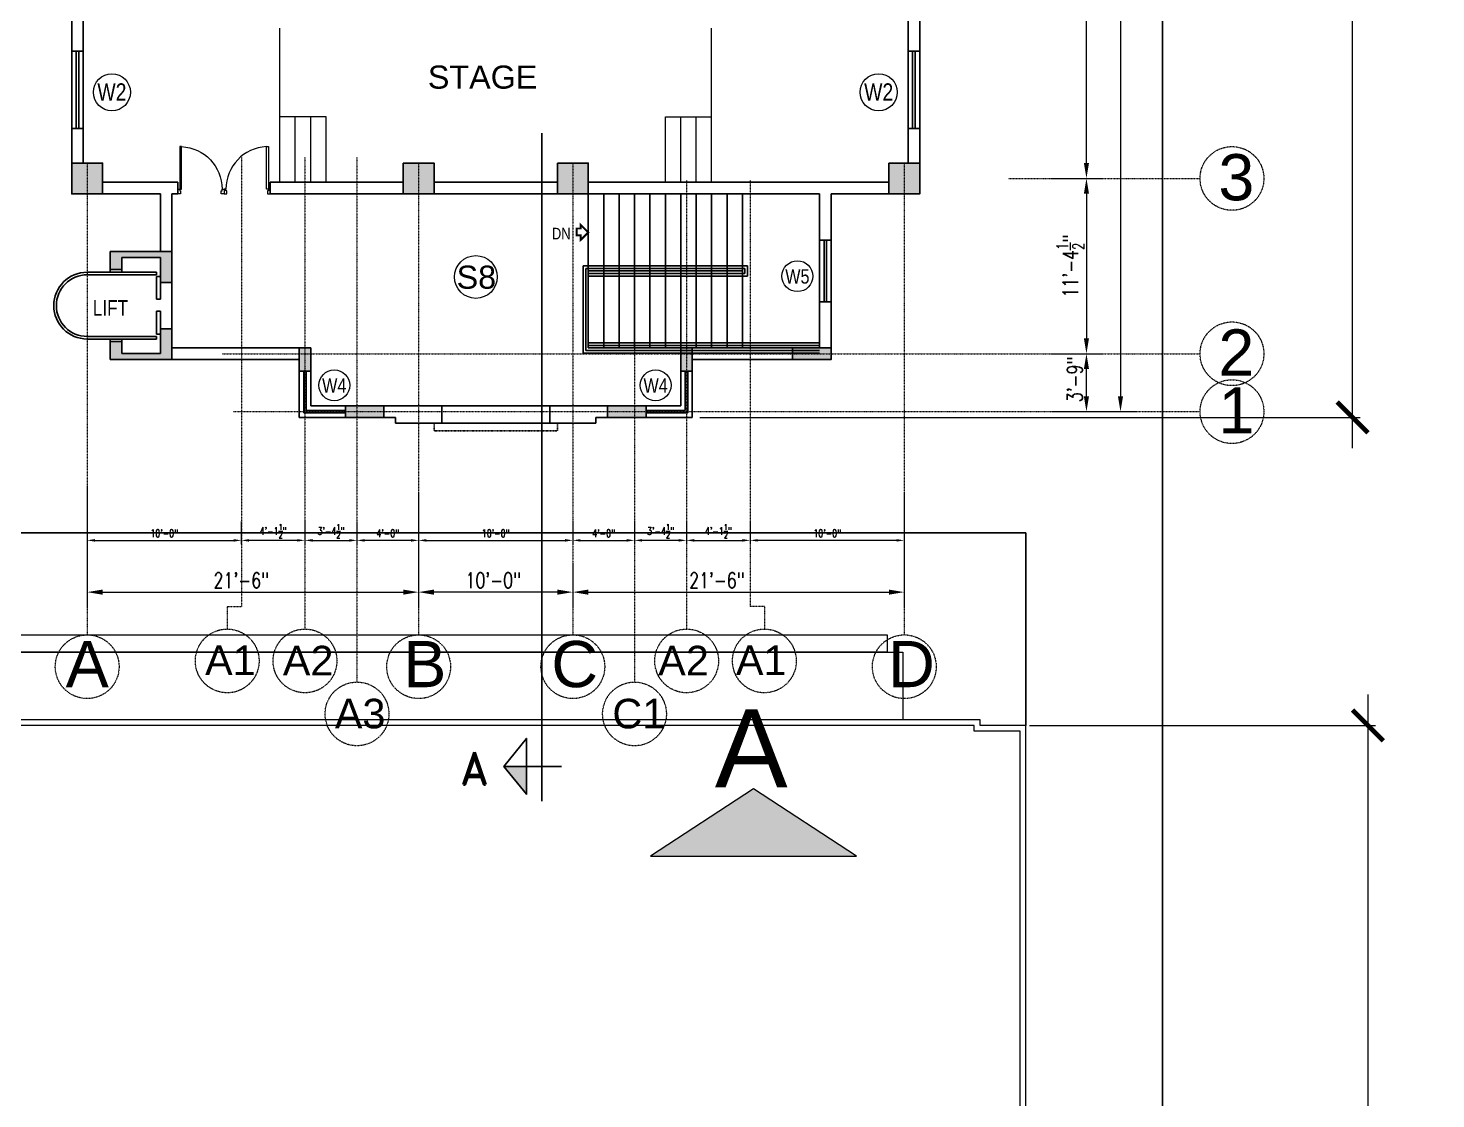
# Model space of a CAD drawing. Header units: inches. Extents: x -110725 to 51121, y 8404 to 44825.
# Drawn here: x 42768 to 43863, y 21307 to 22140 of the extents above; entities that cross this region are included whole.
import ezdxf

# ---------------------------------------------------------------- set-up
doc = ezdxf.new("R2010")
doc.units = ezdxf.units.IN
doc.header["$LTSCALE"] = 0.1
doc.header["$MEASUREMENT"] = 0
doc.linetypes.add('CENTER', pattern=[2, 1.25, -0.25, 0.25, -0.25])
doc.linetypes.add('DASHED', pattern=[0.75, 0.5, -0.25])
doc.layers.get('0').update_dxf_attribs({"color": 1, "lineweight": 0})
doc.layers.get('Defpoints').update_dxf_attribs({"lineweight": 0})
for name, color, linetype in [('COL', 6, 'Continuous'), ('Column Hatch', 7, 'Continuous'), ('GF', 1, 'Continuous'), ('GFW', 5, 'Continuous'), ('GREEN BELT', 80, 'Continuous')]:
    doc.layers.add(name, color=color, linetype=linetype)
for name, color, linetype, lineweight in [('dim', 252, 'Continuous', 0), ('DOOR', 32, 'Continuous', 0), ('GRID', 8, 'CENTER', 0), ('stair', 5, 'Continuous', 0), ('TEXT', 3, 'Continuous', 0), ('WALL', 7, 'Continuous', 0), ('WINDOW', 5, 'Continuous', 18)]:
    doc.layers.add(name, color=color, linetype=linetype, lineweight=lineweight)
doc.styles.add('as', font='arial.ttf')
doc.styles.add('ATIF', font='arial.ttf')
doc.styles.add('EHSAN', font='arial.ttf', dxfattribs={"height": 54})
doc.styles.add('ROMAND', font='romand.shx')
doc.styles.add('ROMANS', font='arial.ttf', dxfattribs={"width": 0.8, "height": 15})
doc.styles.add('WORKING', font='romans.shx', dxfattribs={"width": 0.75})
doc.dimstyles.new('1-8', dxfattribs={"dimtxt": 6, "dimasz": 6, "dimexe": 3, "dimexo": 1, "dimgap": 2, "dimtad": 1, "dimdec": 1, "dimzin": 3, "dimdsep": 46, "dimlunit": 4, "dimtxsty": 'WORKING', "dimcen": 2, "dimdle": 3, "dimadec": 0, "dimazin": 0, "dimtfac": 0.75, "dimtdec": 1, "dimtofl": 0, "dimtmove": 1, "dimatfit": 0, "dimfxl": 4, "dimtolj": 1, "dimtzin": 0, "dimlwd": -1, "dimlwe": -1, "dimarcsym": 1})
doc.dimstyles.new('DIM1', dxfattribs={"dimtxt": 54, "dimasz": 6, "dimexe": 6, "dimexo": 3, "dimgap": 1, "dimtad": 0, "dimzin": 0, "dimdsep": 46, "dimlunit": 4, "dimtxsty": 'EHSAN', "dimblk": 'ARCHTICK', "dimcen": 3, "dimdle": 6, "dimclrd": 4, "dimclre": 4, "dimclrt": 6, "dimadec": 0, "dimazin": 0, "dimtfac": 1, "dimtofl": 0, "dimtmove": 1, "dimatfit": 3, "dimldrblk": 'ARCHTICK', "dimfxl": 4, "dimtolj": 1, "dimtzin": 3, "dimlwd": -1, "dimlwe": -1, "dimarcsym": 0})

# ---------------------------------------------------------------- blocks, each defined once
blk = doc.blocks.new('_ArchTick')
at = {"color": 0, "linetype": 'ByBlock', "const_width": 0.15}
blk.add_lwpolyline([(-0.5, -0.5), (0.5, 0.5)], dxfattribs=at)
blk = doc.blocks.new('*D2559')
at = {"layer": 'Defpoints', "color": 0, "transparency": 16777216}
for p in [(43544.2, 21597.6), (43810.5, 21597.6), (43681.9, 20814.6)]:
    blk.add_point(p, dxfattribs=at)
at = {"layer": 'dim', "color": 4, "transparency": 16777216}
for p, q in [((43810.5, 21621.6), (43810.5, 21300)), ((43547.2, 21597.6), (43816.5, 21597.6)), ((43810.5, 20790.6), (43810.5, 21112.2)), ((43684.9, 20814.6), (43816.5, 20814.6))]:
    blk.add_line(p, q, dxfattribs=at)
at = {"layer": 'dim', "color": 4, "transparency": 16777216, "xscale": 24, "yscale": 24, "zscale": 24}
for p, rotation in [((43810.5, 21597.6), 90), ((43810.5, 20814.6), 270)]:
    blk.add_blockref('_ArchTick', p, dxfattribs=dict(at, rotation=rotation))
at = {"layer": 'dim', "color": 6, "transparency": 16777216, "insert": (43810.5, 21206.1), "char_height": 54, "attachment_point": 5, "rotation": 90, "style": 'EHSAN'}
blk.add_mtext('\\A1;65\'-3"', dxfattribs=at)
blk = doc.blocks.new('*D2560')
at = {"layer": 'Defpoints', "color": 0, "transparency": 16777216}
for p in [(43311.6, 23723), (43798.5, 23723), (43287.6, 21837.4)]:
    blk.add_point(p, dxfattribs=at)
at = {"layer": 'dim', "color": 4, "transparency": 16777216}
for p, q in [((43798.5, 23747), (43798.5, 22912.1)), ((43314.6, 23723), (43804.5, 23723)), ((43798.5, 21813.4), (43798.5, 22648.3)), ((43290.6, 21837.4), (43804.5, 21837.4))]:
    blk.add_line(p, q, dxfattribs=at)
at = {"layer": 'dim', "color": 4, "transparency": 16777216, "xscale": 24, "yscale": 24, "zscale": 24}
for p, rotation in [((43798.5, 23723), 90), ((43798.5, 21837.4), 270)]:
    blk.add_blockref('_ArchTick', p, dxfattribs=dict(at, rotation=rotation))
at = {"layer": 'dim', "color": 6, "transparency": 16777216, "insert": (43798.5, 22780.2), "char_height": 54, "attachment_point": 5, "rotation": 90, "style": 'EHSAN'}
blk.add_mtext('\\A1;157\'-1{\\H1x;\\S1/2;}"', dxfattribs=at)
blk = doc.blocks.new('A$C09981591')
at = {"layer": 'WALL', "linetype": 'Continuous'}
for points in [[(111.2, 853.5), (795.1, 853.5), (795.1, 840), (111.2, 840)], [(99.2, 840), (807.2, 840), (807.2, 787.5), (99.2, 787.5)], [(0, 0), (903, 0), (903, 783), (867.4, 783), (867.4, 787.5), (38.6, 787.5), (38.6, 783), (0, 783)], [(4.5, 4.5), (898.5, 4.5), (898.5, 778.5), (862.9, 778.5), (862.9, 783), (43.1, 783), (43.1, 778.5), (4.5, 778.5)]]:
    blk.add_lwpolyline(points, close=True, dxfattribs=at)
blk = doc.blocks.new('*D3248')
at = {"layer": 'Defpoints', "color": 0, "transparency": 16777216}
for p in [(43552.4, 22368.5), (43591.4, 22368.5), (43552.4, 22023.5)]:
    blk.add_point(p, dxfattribs=at)
at = {"layer": 'dim', "color": 0, "transparency": 16777216}
for p, q in [((43564.4, 22368.5), (43603.4, 22368.5)), ((43591.4, 22035.5), (43591.4, 22356.5)), ((43564.4, 22023.5), (43603.4, 22023.5))]:
    blk.add_line(p, q, dxfattribs=at)
for points in [[(43589.4, 22356.5), (43593.4, 22356.5), (43591.4, 22368.5)], [(43589.4, 22035.5), (43593.4, 22035.5), (43591.4, 22023.5)]]:
    blk.add_solid(points, dxfattribs=at)
at = {"layer": 'dim', "color": 0, "transparency": 16777216, "insert": (43582.3, 22196), "char_height": 12, "attachment_point": 5, "rotation": 90, "style": 'WORKING'}
blk.add_mtext('\\A1;28\'-9"', dxfattribs=at)
blk = doc.blocks.new('*D3253')
at = {"layer": 'Defpoints', "color": 0, "transparency": 16777216}
for p in [(43311.6, 23723), (43554.9, 21841.9), (43617.9, 21841.9)]:
    blk.add_point(p, dxfattribs=at)
at = {"layer": 'dim', "color": 0, "transparency": 16777216}
for p, q in [((43323.6, 23723), (43629.9, 23723)), ((43617.9, 23711), (43617.9, 21853.9)), ((43566.9, 21841.9), (43629.9, 21841.9))]:
    blk.add_line(p, q, dxfattribs=at)
for points in [[(43615.9, 23711), (43619.9, 23711), (43617.9, 23723)], [(43615.9, 21853.9), (43619.9, 21853.9), (43617.9, 21841.9)]]:
    blk.add_solid(points, dxfattribs=at)
at = {"layer": 'dim', "color": 0, "transparency": 16777216, "insert": (43608.8, 22782.4), "char_height": 12, "attachment_point": 5, "rotation": 90, "style": 'WORKING'}
blk.add_mtext('\\A1;156\'-9"', dxfattribs=at)
blk = doc.blocks.new('*D3270')
at = {"layer": 'Defpoints', "color": 0, "transparency": 16777216}
for p in [(43552.4, 22023.5), (43552.4, 21887), (43591.4, 21887)]:
    blk.add_point(p, dxfattribs=at)
at = {"layer": 'dim', "color": 0, "transparency": 16777216}
for p, q in [((43564.4, 22023.5), (43603.4, 22023.5)), ((43591.4, 22011.5), (43591.4, 21899)), ((43564.4, 21887), (43603.4, 21887))]:
    blk.add_line(p, q, dxfattribs=at)
for points in [[(43589.4, 22011.5), (43593.4, 22011.5), (43591.4, 22023.5)], [(43589.4, 21899), (43593.4, 21899), (43591.4, 21887)]]:
    blk.add_solid(points, dxfattribs=at)
at = {"layer": 'dim', "color": 0, "transparency": 16777216, "insert": (43578.9, 21955.2), "char_height": 12, "attachment_point": 5, "rotation": 90, "style": 'WORKING'}
blk.add_mtext('\\A1;11\'-4{\\H0.75x;\\S1/2;}"', dxfattribs=at)
blk = doc.blocks.new('*D3271')
at = {"layer": 'Defpoints', "color": 0, "transparency": 16777216}
for p in [(43552.4, 21887), (43591.4, 21887), (43552.4, 21841.9)]:
    blk.add_point(p, dxfattribs=at)
at = {"layer": 'dim', "color": 0, "transparency": 16777216}
for p, q in [((43564.4, 21887), (43603.4, 21887)), ((43591.4, 21853.9), (43591.4, 21875)), ((43564.4, 21841.9), (43603.4, 21841.9))]:
    blk.add_line(p, q, dxfattribs=at)
for points in [[(43589.4, 21875), (43593.4, 21875), (43591.4, 21887)], [(43589.4, 21853.9), (43593.4, 21853.9), (43591.4, 21841.9)]]:
    blk.add_solid(points, dxfattribs=at)
at = {"layer": 'dim', "color": 0, "transparency": 16777216, "insert": (43582.3, 21867), "char_height": 12, "attachment_point": 5, "rotation": 90, "style": 'WORKING'}
blk.add_mtext('\\A1;3\'-9"', dxfattribs=at)
blk = doc.blocks.new('*D3290')
at = {"layer": 'Defpoints', "color": 0, "transparency": 16777216}
for p in [(42813.6, 21795.8), (43071.6, 21791.3), (43071.6, 21701.4)]:
    blk.add_point(p, dxfattribs=at)
at = {"layer": 'dim', "color": 0, "transparency": 16777216}
for p, q in [((42813.6, 21783.8), (42813.6, 21689.4)), ((43071.6, 21779.3), (43071.6, 21689.4)), ((42825.6, 21701.4), (43059.6, 21701.4))]:
    blk.add_line(p, q, dxfattribs=at)
for points in [[(42825.6, 21703.4), (42825.6, 21699.4), (42813.6, 21701.4)], [(43059.6, 21703.4), (43059.6, 21699.4), (43071.6, 21701.4)]]:
    blk.add_solid(points, dxfattribs=at)
at = {"layer": 'dim', "color": 0, "transparency": 16777216, "insert": (42933.6, 21710.6), "char_height": 12, "attachment_point": 5, "style": 'WORKING'}
blk.add_mtext('\\A1;21\'-6"', dxfattribs=at)
blk = doc.blocks.new('*D3254')
at = {"layer": 'Defpoints', "color": 0, "transparency": 16777216}
for p in [(43071.6, 21791.3), (43191.6, 21736.6), (43071.6, 21701.4)]:
    blk.add_point(p, dxfattribs=at)
at = {"layer": 'dim', "color": 0, "transparency": 16777216}
for p, q in [((43071.6, 21779.3), (43071.6, 21689.4)), ((43191.6, 21724.6), (43191.6, 21689.4)), ((43179.6, 21701.4), (43083.6, 21701.4))]:
    blk.add_line(p, q, dxfattribs=at)
for points in [[(43083.6, 21703.4), (43083.6, 21699.4), (43071.6, 21701.4)], [(43179.6, 21703.4), (43179.6, 21699.4), (43191.6, 21701.4)]]:
    blk.add_solid(points, dxfattribs=at)
at = {"layer": 'dim', "color": 0, "transparency": 16777216, "insert": (43129.7, 21710.6), "char_height": 12, "attachment_point": 5, "style": 'WORKING'}
blk.add_mtext('\\A1;10\'-0"', dxfattribs=at)
blk = doc.blocks.new('*D3255')
at = {"layer": 'Defpoints', "color": 0, "transparency": 16777216}
for p in [(43449.6, 21791.3), (43191.6, 21736.6), (43449.6, 21701.4)]:
    blk.add_point(p, dxfattribs=at)
at = {"layer": 'dim', "color": 0, "transparency": 16777216}
for p, q in [((43449.6, 21779.3), (43449.6, 21689.4)), ((43191.6, 21724.6), (43191.6, 21689.4)), ((43203.6, 21701.4), (43437.6, 21701.4))]:
    blk.add_line(p, q, dxfattribs=at)
for points in [[(43203.6, 21703.4), (43203.6, 21699.4), (43191.6, 21701.4)], [(43437.6, 21703.4), (43437.6, 21699.4), (43449.6, 21701.4)]]:
    blk.add_solid(points, dxfattribs=at)
at = {"layer": 'dim', "color": 0, "transparency": 16777216, "insert": (43303.8, 21710.6), "char_height": 12, "attachment_point": 5, "style": 'WORKING'}
blk.add_mtext('\\A1;21\'-6"', dxfattribs=at)
blk = doc.blocks.new('*D3256')
at = {"layer": 'Defpoints', "color": 0, "transparency": 16777216}
for p in [(42813.6, 21758), (42933.6, 21757.4), (42933.6, 21741.7)]:
    blk.add_point(p, dxfattribs=at)
at = {"layer": 'dim', "color": 0, "transparency": 16777216}
for p, q in [((42813.6, 21757), (42813.6, 21738.7)), ((42933.6, 21756.4), (42933.6, 21738.7)), ((42819.6, 21741.7), (42927.6, 21741.7))]:
    blk.add_line(p, q, dxfattribs=at)
for points in [[(42819.6, 21742.7), (42819.6, 21740.7), (42813.6, 21741.7)], [(42927.6, 21742.7), (42927.6, 21740.7), (42933.6, 21741.7)]]:
    blk.add_solid(points, dxfattribs=at)
at = {"layer": 'dim', "color": 0, "transparency": 16777216, "insert": (42873.6, 21747.2), "char_height": 6, "attachment_point": 5, "style": 'WORKING'}
blk.add_mtext('\\A1;10\'-0"', dxfattribs=at)
blk = doc.blocks.new('*D3257')
at = {"layer": 'Defpoints', "color": 0, "transparency": 16777216}
for p in [(42933.6, 21757.4), (42983.1, 21757.7), (42933.6, 21741.7)]:
    blk.add_point(p, dxfattribs=at)
at = {"layer": 'dim', "color": 0, "transparency": 16777216}
for p, q in [((42933.6, 21756.4), (42933.6, 21738.7)), ((42983.1, 21756.7), (42983.1, 21738.7)), ((42977.1, 21741.7), (42939.6, 21741.7))]:
    blk.add_line(p, q, dxfattribs=at)
for points in [[(42939.6, 21742.7), (42939.6, 21740.7), (42933.6, 21741.7)], [(42977.1, 21742.7), (42977.1, 21740.7), (42983.1, 21741.7)]]:
    blk.add_solid(points, dxfattribs=at)
at = {"layer": 'dim', "color": 0, "transparency": 16777216, "insert": (42958.4, 21748.9), "char_height": 6, "attachment_point": 5, "style": 'WORKING'}
blk.add_mtext('\\A1;4\'-1{\\H0.75x;\\S1/2;}"', dxfattribs=at)
blk = doc.blocks.new('*D3258')
at = {"layer": 'Defpoints', "color": 0, "transparency": 16777216}
for p in [(42983.1, 21757.7), (43023.6, 21757.5), (43023.6, 21741.7)]:
    blk.add_point(p, dxfattribs=at)
at = {"layer": 'dim', "color": 0, "transparency": 16777216}
for p, q in [((42983.1, 21756.7), (42983.1, 21738.7)), ((43023.6, 21756.5), (43023.6, 21738.7)), ((42989.1, 21741.7), (43017.6, 21741.7))]:
    blk.add_line(p, q, dxfattribs=at)
for points in [[(42989.1, 21742.7), (42989.1, 21740.7), (42983.1, 21741.7)], [(43017.6, 21742.7), (43017.6, 21740.7), (43023.6, 21741.7)]]:
    blk.add_solid(points, dxfattribs=at)
at = {"layer": 'dim', "color": 0, "transparency": 16777216, "insert": (43003.4, 21748.9), "char_height": 6, "attachment_point": 5, "style": 'WORKING'}
blk.add_mtext('\\A1;3\'-4{\\H0.75x;\\S1/2;}"', dxfattribs=at)
blk = doc.blocks.new('*D3259')
at = {"layer": 'Defpoints', "color": 0, "transparency": 16777216}
for p in [(43071.6, 21757.7), (43191.6, 21757.1), (43191.6, 21741.7)]:
    blk.add_point(p, dxfattribs=at)
at = {"layer": 'dim', "color": 0, "transparency": 16777216}
for p, q in [((43071.6, 21756.7), (43071.6, 21738.7)), ((43191.6, 21756.1), (43191.6, 21738.7)), ((43077.6, 21741.7), (43185.6, 21741.7))]:
    blk.add_line(p, q, dxfattribs=at)
for points in [[(43077.6, 21742.7), (43077.6, 21740.7), (43071.6, 21741.7)], [(43185.6, 21742.7), (43185.6, 21740.7), (43191.6, 21741.7)]]:
    blk.add_solid(points, dxfattribs=at)
at = {"layer": 'dim', "color": 0, "transparency": 16777216, "insert": (43131.6, 21747.2), "char_height": 6, "attachment_point": 5, "style": 'WORKING'}
blk.add_mtext('\\A1;10\'-0"', dxfattribs=at)
blk = doc.blocks.new('*D3260')
at = {"layer": 'Defpoints', "color": 0, "transparency": 16777216}
for p in [(43023.6, 21757.5), (43071.6, 21757.7), (43023.6, 21741.7)]:
    blk.add_point(p, dxfattribs=at)
at = {"layer": 'dim', "color": 0, "transparency": 16777216}
for p, q in [((43023.6, 21756.5), (43023.6, 21738.7)), ((43071.6, 21756.7), (43071.6, 21738.7)), ((43065.6, 21741.7), (43029.6, 21741.7))]:
    blk.add_line(p, q, dxfattribs=at)
for points in [[(43029.6, 21742.7), (43029.6, 21740.7), (43023.6, 21741.7)], [(43065.6, 21742.7), (43065.6, 21740.7), (43071.6, 21741.7)]]:
    blk.add_solid(points, dxfattribs=at)
at = {"layer": 'dim', "color": 0, "transparency": 16777216, "insert": (43047.6, 21747.2), "char_height": 6, "attachment_point": 5, "style": 'WORKING'}
blk.add_mtext('\\A1;4\'-0"', dxfattribs=at)
blk = doc.blocks.new('*D3261')
at = {"layer": 'Defpoints', "color": 0, "transparency": 16777216}
for p in [(43329.6, 21757.4), (43449.6, 21758), (43329.6, 21741.7)]:
    blk.add_point(p, dxfattribs=at)
at = {"layer": 'dim', "color": 0, "transparency": 16777216}
for p, q in [((43329.6, 21756.4), (43329.6, 21738.7)), ((43449.6, 21757), (43449.6, 21738.7)), ((43443.6, 21741.7), (43335.6, 21741.7))]:
    blk.add_line(p, q, dxfattribs=at)
for points in [[(43335.6, 21742.7), (43335.6, 21740.7), (43329.6, 21741.7)], [(43443.6, 21742.7), (43443.6, 21740.7), (43449.6, 21741.7)]]:
    blk.add_solid(points, dxfattribs=at)
at = {"layer": 'dim', "color": 0, "transparency": 16777216, "insert": (43389.6, 21747.2), "char_height": 6, "attachment_point": 5, "style": 'WORKING'}
blk.add_mtext('\\A1;10\'-0"', dxfattribs=at)
blk = doc.blocks.new('*D3262')
at = {"layer": 'Defpoints', "color": 0, "transparency": 16777216}
for p in [(43280.1, 21757.7), (43329.6, 21757.4), (43329.6, 21741.7)]:
    blk.add_point(p, dxfattribs=at)
at = {"layer": 'dim', "color": 0, "transparency": 16777216}
for p, q in [((43280.1, 21756.7), (43280.1, 21738.7)), ((43329.6, 21756.4), (43329.6, 21738.7)), ((43286.1, 21741.7), (43323.6, 21741.7))]:
    blk.add_line(p, q, dxfattribs=at)
for points in [[(43286.1, 21742.7), (43286.1, 21740.7), (43280.1, 21741.7)], [(43323.6, 21742.7), (43323.6, 21740.7), (43329.6, 21741.7)]]:
    blk.add_solid(points, dxfattribs=at)
at = {"layer": 'dim', "color": 0, "transparency": 16777216, "insert": (43304.9, 21748.9), "char_height": 6, "attachment_point": 5, "style": 'WORKING'}
blk.add_mtext('\\A1;4\'-1{\\H0.75x;\\S1/2;}"', dxfattribs=at)
blk = doc.blocks.new('*D3263')
at = {"layer": 'Defpoints', "color": 0, "transparency": 16777216}
for p in [(43239.6, 21757.5), (43280.1, 21757.7), (43239.6, 21741.7)]:
    blk.add_point(p, dxfattribs=at)
at = {"layer": 'dim', "color": 0, "transparency": 16777216}
for p, q in [((43239.6, 21756.5), (43239.6, 21738.7)), ((43280.1, 21756.7), (43280.1, 21738.7)), ((43274.1, 21741.7), (43245.6, 21741.7))]:
    blk.add_line(p, q, dxfattribs=at)
for points in [[(43245.6, 21742.7), (43245.6, 21740.7), (43239.6, 21741.7)], [(43274.1, 21742.7), (43274.1, 21740.7), (43280.1, 21741.7)]]:
    blk.add_solid(points, dxfattribs=at)
at = {"layer": 'dim', "color": 0, "transparency": 16777216, "insert": (43259.9, 21748.9), "char_height": 6, "attachment_point": 5, "style": 'WORKING'}
blk.add_mtext('\\A1;3\'-4{\\H0.75x;\\S1/2;}"', dxfattribs=at)
blk = doc.blocks.new('*D3264')
at = {"layer": 'Defpoints', "color": 0, "transparency": 16777216}
for p in [(43191.6, 21757.7), (43239.6, 21757.5), (43239.6, 21741.7)]:
    blk.add_point(p, dxfattribs=at)
at = {"layer": 'dim', "color": 0, "transparency": 16777216}
for p, q in [((43191.6, 21756.7), (43191.6, 21738.7)), ((43239.6, 21756.5), (43239.6, 21738.7)), ((43197.6, 21741.7), (43233.6, 21741.7))]:
    blk.add_line(p, q, dxfattribs=at)
for points in [[(43197.6, 21742.7), (43197.6, 21740.7), (43191.6, 21741.7)], [(43233.6, 21742.7), (43233.6, 21740.7), (43239.6, 21741.7)]]:
    blk.add_solid(points, dxfattribs=at)
at = {"layer": 'dim', "color": 0, "transparency": 16777216, "insert": (43215.6, 21747.2), "char_height": 6, "attachment_point": 5, "style": 'WORKING'}
blk.add_mtext('\\A1;4\'-0"', dxfattribs=at)
blk = doc.blocks.new('Ar')
at = {"const_width": 1.5}
blk.add_lwpolyline([(-4.5, 0), (-4.5, 3), (-1.5, 3), (-1.5, 6), (4.5, 0), (-1.5, -6), (-1.5, -2.25), (-4.5, -2.25)], close=True, dxfattribs=at)
blk = doc.blocks.new('D2')
for p, q in [((-3, 34.9), (-1.5, 34.9)), ((-3, 1.9), (-3, 34.9)), ((-1.5, 34.9), (-1.5, 1.9)), ((-34.5, 1.9), (-36, 1.9)), ((-36, 1.9), (-36, -1.9)), ((-34.5, 0.4), (-34.5, 1.9)), ((-33.8, 0.4), (-34.5, 0.4)), ((-33.8, -1.9), (-33.8, 0.4)), ((-1.5, 1.9), (-3, 1.9)), ((-2.2, 0.4), (-2.2, -1.9)), ((-1.5, 0.4), (-2.2, 0.4)), ((0, 1.9), (-1.5, 1.9)), ((-1.5, 1.9), (-1.5, 0.4)), ((0, -1.9), (0, 1.9)), ((-36, -1.9), (-33.8, -1.9)), ((-2.2, -1.9), (0, -1.9))]:
    blk.add_line(p, q)
blk.add_arc((-1.5, 1.9), 33, 92.6053, 180)

msp = doc.modelspace()

# ---------------------------------------------------------------- hatches: boundary and pattern name
at = {"layer": 'Column Hatch'}
h = msp.add_hatch(color=256, dxfattribs=at)
h.dxf.hatch_style = 1
h.paths.add_polyline_path([(42825.63644, 22035.4645), (42801.63644, 22035.4645), (42801.63644, 22011.4645), (42825.63644, 22011.4645)])
h = msp.add_hatch(color=256, dxfattribs=at)
h.dxf.hatch_style = 1
h.paths.add_polyline_path([(43083.63644, 22035.4645), (43059.63644, 22035.4645), (43059.63644, 22011.4645), (43083.63644, 22011.4645)])
h = msp.add_hatch(color=256, dxfattribs=at)
h.dxf.hatch_style = 1
h.paths.add_polyline_path([(43203.63644, 22035.4645), (43179.63644, 22035.4645), (43179.63644, 22011.4645), (43203.63644, 22011.4645)])
h = msp.add_hatch(color=256, dxfattribs=at)
h.dxf.hatch_style = 1
h.paths.add_polyline_path([(43461.63644, 22035.4645), (43437.63644, 22035.4645), (43437.63644, 22011.4645), (43461.63644, 22011.4645)])
h = msp.add_hatch(color=256, dxfattribs=at)
h.dxf.hatch_style = 1
h.paths.add_polyline_path([(42831.63644, 21952.4645), (42840.63644, 21952.4645), (42840.63644, 21961.9645), (42870.63644, 21961.9645), (42870.63644, 21942.4645), (42879.63644, 21942.4645), (42879.63644, 21966.4645), (42831.63644, 21966.4645)])
h = msp.add_hatch(color=256, dxfattribs=at)
h.dxf.hatch_style = 1
h.paths.add_polyline_path([(42840.63644, 21896.4645), (42831.63644, 21896.4645), (42831.63644, 21882.4645), (42879.63644, 21882.4645), (42879.63644, 21906.4645), (42870.63644, 21906.4645), (42870.63644, 21887.0645), (42840.63644, 21887.0645)])
h = msp.add_hatch(color=256, dxfattribs=at)
h.dxf.hatch_style = 1
h.paths.add_polyline_path([(42978.63644, 21891.66693), (42978.63644, 21873.66088), (42987.63644, 21873.66088), (42987.63644, 21891.66693)])
h = msp.add_hatch(color=256, dxfattribs=at)
h.dxf.hatch_style = 1
h.paths.add_polyline_path([(43284.63644, 21891.66693), (43284.63644, 21873.66088), (43275.63644, 21873.66088), (43275.63644, 21891.66693)])
h = msp.add_hatch(color=256, dxfattribs=at)
h.dxf.hatch_style = 1
h.paths.add_polyline_path([(43362.6304, 21891.66693), (43392.63644, 21891.66693), (43392.63644, 21882.66693), (43362.6304, 21882.66693)])
h = msp.add_hatch(color=256, dxfattribs=at)
h.dxf.hatch_style = 1
h.paths.add_polyline_path([(43044.64249, 21846.41693), (43014.63644, 21846.41693), (43014.63644, 21837.41693), (43044.64249, 21837.41693)])
h = msp.add_hatch(color=256, dxfattribs=at)
h.dxf.hatch_style = 1
h.paths.add_polyline_path([(43218.6304, 21846.41693), (43248.63644, 21846.41693), (43248.63644, 21837.41693), (43218.6304, 21837.41693)])
at = {"layer": 'GF'}
msp.add_hatch(color=252, dxfattribs=at).paths.add_polyline_path([(43155.66296, 21565.77306), (43137.91481, 21565.77306), (43155.66296, 21544.02689)])
at = {"layer": 'TEXT'}
msp.add_hatch(color=256, dxfattribs=at).paths.add_polyline_path([(43412.32101, 21495.7751), (43332.25293, 21548.27964), (43252.18485, 21495.7751)])

# ---------------------------------------------------------------- linework, layer by layer
at = {"layer": 'COL'}
for points in [[(42801.63644, 22035.4645), (42825.63644, 22035.4645), (42825.63644, 22011.4645), (42801.63644, 22011.4645)], [(43059.63644, 22035.4645), (43083.63644, 22035.4645), (43083.63644, 22011.4645), (43059.63644, 22011.4645)], [(43179.63644, 22035.4645), (43203.63644, 22035.4645), (43203.63644, 22011.4645), (43179.63644, 22011.4645)], [(43437.63644, 22035.4645), (43461.63644, 22035.4645), (43461.63644, 22011.4645), (43437.63644, 22011.4645)]]:
    msp.add_lwpolyline(points, close=True, dxfattribs=at)
at = {"layer": 'COL', "linetype": 'Continuous'}
for points in [[(42978.63644, 21891.4645), (42978.63644, 21873.45846), (42987.63644, 21873.45846), (42987.63644, 21891.4645)], [(43284.63644, 21891.4645), (43284.63644, 21873.45846), (43275.63644, 21873.45846), (43275.63644, 21891.4645)], [(43362.6304, 21891.4645), (43392.63644, 21891.4645), (43392.63644, 21882.4645), (43362.6304, 21882.4645)], [(43044.64249, 21846.41693), (43014.63644, 21846.41693), (43014.63644, 21837.41693), (43044.64249, 21837.41693)], [(43218.6304, 21846.41693), (43248.63644, 21846.41693), (43248.63644, 21837.41693), (43218.6304, 21837.41693)]]:
    msp.add_lwpolyline(points, close=True, dxfattribs=at)
at = {"layer": 'GF'}
for p, q in [((42801.63644, 22165.9645), (42801.63644, 22122.4645)), ((42810.63644, 22165.9645), (42810.63644, 22122.4645)), ((43452.63644, 22165.9645), (43452.63644, 22122.4645)), ((43461.63644, 22165.9645), (43461.63644, 22122.4645)), ((42801.63644, 22122.4645), (42810.63644, 22122.4645)), ((43452.63644, 22122.4645), (43461.63644, 22122.4645)), ((42801.63644, 22062.4645), (42801.63644, 22035.4645)), ((42801.63644, 22062.4645), (42810.63644, 22062.4645)), ((42810.63644, 22062.4645), (42810.63644, 22035.4645)), ((43167.63644, 21538.59035), (43167.63644, 22058.5957)), ((43452.63644, 22062.4645), (43452.63644, 22035.4645)), ((43452.63644, 22062.4645), (43461.63644, 22062.4645)), ((43461.63644, 22062.4645), (43461.63644, 22035.4645)), ((42825.63644, 22020.4645), (42884.13644, 22020.4645)), ((42884.13644, 22020.4645), (42884.13644, 22011.4645)), ((42956.13644, 22020.4645), (43059.63644, 22020.4645)), ((42956.13644, 22020.4645), (42956.13644, 22011.4645)), ((43179.63644, 22020.4645), (43083.63644, 22020.4645)), ((43203.63644, 22020.4645), (43437.63644, 22020.4645)), ((42825.63644, 22011.4645), (42870.63644, 22011.4645)), ((42870.63644, 22011.4645), (42870.63644, 21966.4645)), ((42879.63644, 22011.4645), (42884.13644, 22011.4645)), ((42879.63644, 22011.4645), (42879.63644, 21966.4645)), ((42879.63644, 22011.4645), (42884.13644, 22011.4645)), ((42956.13644, 22011.4645), (43059.63644, 22011.4645)), ((43179.63644, 22011.4645), (43083.63644, 22011.4645)), ((43203.63644, 22011.4645), (43383.63644, 22011.4645)), ((43383.63644, 22011.4645), (43383.63644, 21975.4645)), ((43392.63644, 22011.4645), (43437.63644, 22011.4645)), ((43392.63644, 22011.4645), (43392.63644, 21975.4645)), ((43383.63644, 21975.4645), (43392.63644, 21975.4645)), ((42831.63644, 21966.4645), (42879.63644, 21966.4645)), ((42831.63644, 21966.4645), (42831.63644, 21950.4645)), ((42840.63644, 21961.9645), (42870.63644, 21961.9645)), ((42840.63644, 21961.9645), (42840.63644, 21954.4645)), ((42870.63644, 21942.4645), (42870.63644, 21961.9645)), ((42879.63644, 21942.4645), (42879.63644, 21966.4645)), ((42831.63644, 21952.4645), (42840.63644, 21952.4645)), ((42831.63644, 21950.4645), (42840.63644, 21950.4645)), ((42831.63644, 21950.4645), (42840.63644, 21950.4645)), ((42840.63644, 21954.4645), (42840.63644, 21954.4645)), ((42840.63644, 21954.4645), (42840.63644, 21950.4645)), ((42870.63644, 21942.4645), (42879.63644, 21942.4645)), ((43383.63644, 21927.4645), (43392.63644, 21927.4645)), ((43383.63644, 21927.4645), (43383.63644, 21891.4645)), ((43392.63644, 21927.4645), (43392.63644, 21891.4645)), ((42870.63644, 21906.4645), (42870.63644, 21887.0645)), ((42870.63644, 21906.4645), (42879.63644, 21906.4645)), ((42879.63644, 21906.4645), (42879.63644, 21882.4645)), ((42831.63644, 21882.4645), (42831.63644, 21898.4645)), ((42831.63644, 21898.4645), (42840.63644, 21898.4645)), ((42831.63644, 21896.4645), (42840.63644, 21896.4645)), ((42840.63644, 21894.4645), (42840.63644, 21898.4645)), ((42840.63644, 21894.4645), (42840.63644, 21894.4645)), ((42840.63644, 21887.0645), (42840.63644, 21894.4645)), ((42978.63644, 21891.4645), (42879.63644, 21891.4645)), ((43284.63644, 21891.4645), (43362.6304, 21891.4645)), ((42831.63644, 21882.4645), (42879.63644, 21882.4645)), ((42840.63644, 21887.0645), (42870.63644, 21887.0645)), ((42978.63644, 21882.4645), (42879.63644, 21882.4645)), ((43284.63644, 21882.4645), (43362.63644, 21882.4645)), ((42978.63644, 21873.45846), (42978.63644, 21873.41693)), ((42987.63644, 21873.41693), (42978.63644, 21873.41693)), ((42987.63644, 21873.41693), (42987.63644, 21873.45846)), ((43275.63644, 21873.41693), (43275.63644, 21873.45846)), ((43275.63644, 21873.41693), (43284.63644, 21873.41693)), ((43284.63644, 21873.45846), (43284.63644, 21873.41693)), ((43044.64249, 21846.41693), (43089.67644, 21846.41693)), ((43044.64249, 21837.41693), (43053.63644, 21837.41693)), ((43053.63644, 21837.41693), (43053.63644, 21832.91693)), ((43089.67644, 21846.41693), (43089.67644, 21832.91693)), ((43173.67644, 21846.41693), (43173.67644, 21832.91693)), ((43173.67644, 21846.41693), (43218.6304, 21846.41693)), ((43209.63644, 21837.41693), (43209.63644, 21832.91693)), ((43209.63644, 21837.41693), (43218.6304, 21837.41693)), ((43053.63644, 21832.91693), (43089.67644, 21832.91693)), ((43173.67644, 21832.91693), (43209.63644, 21832.91693)), ((43137.91481, 21565.77306), (43182.91013, 21565.77306))]:
    msp.add_line(p, q, dxfattribs=at)
msp.add_lwpolyline([(43137.91481, 21565.77306), (43155.66296, 21544.02689), (43155.66296, 21587.51922)], close=True, dxfattribs=at)
at = {"layer": 'GFW'}
for p, q in [((42801.63644, 22062.4645), (42801.63644, 22122.4645)), ((42805.13644, 22062.4645), (42805.13644, 22122.4645)), ((42807.13644, 22062.4645), (42807.13644, 22122.4645)), ((42810.63644, 22122.4645), (42810.63644, 22062.4645)), ((43452.63644, 22062.4645), (43452.63644, 22122.4645)), ((43456.13644, 22062.4645), (43456.13644, 22122.4645)), ((43458.13644, 22062.4645), (43458.13644, 22122.4645)), ((43461.63644, 22122.4645), (43461.63644, 22062.4645)), ((43203.63644, 21891.4645), (43203.63644, 22011.4645)), ((43215.63644, 21891.4645), (43215.63644, 22011.4645)), ((43227.63644, 21891.4645), (43227.63644, 22011.4645)), ((43239.63644, 21891.4645), (43239.63644, 22011.4645)), ((43251.63644, 21891.4645), (43251.63644, 22011.4645)), ((43263.63644, 21891.4645), (43263.63644, 22011.4645)), ((43275.63644, 21891.4645), (43275.63644, 22011.4645)), ((43287.63644, 21891.4645), (43287.63644, 22011.4645)), ((43299.63644, 21891.4645), (43299.63644, 22011.4645)), ((43311.63644, 21891.4645), (43311.63644, 22011.4645)), ((43323.63644, 22011.4645), (43323.63644, 21891.4645)), ((43383.63644, 21927.4645), (43383.63644, 21975.4645)), ((43387.13644, 21927.4645), (43387.13644, 21975.4645)), ((43389.13644, 21927.4645), (43389.13644, 21975.4645)), ((43392.63644, 21975.4645), (43392.63644, 21927.4645)), ((42831.63644, 21950.4645), (42813.63644, 21950.4645)), ((42867.63644, 21948.4645), (42813.63644, 21948.4645)), ((42867.63644, 21950.4645), (42840.63644, 21950.4645)), ((42867.63644, 21948.4645), (42867.63644, 21950.4645)), ((42867.63644, 21929.41193), (42867.63644, 21947.16193)), ((42870.63644, 21947.16193), (42867.63644, 21947.16193)), ((42870.63644, 21929.41193), (42870.63644, 21947.16193)), ((43327.63644, 21955.4645), (43199.63644, 21955.4645)), ((43199.63644, 21887.4645), (43199.63644, 21955.4645)), ((43325.63644, 21953.4645), (43201.63644, 21953.4645)), ((43201.63644, 21889.4645), (43201.63644, 21953.4645)), ((43323.63644, 21951.4645), (43203.63644, 21951.4645)), ((43325.63644, 21949.4645), (43203.63644, 21949.4645)), ((43327.63644, 21947.4645), (43203.63644, 21947.4645)), ((43325.63644, 21953.4645), (43325.63644, 21949.4645)), ((43327.63644, 21955.4645), (43327.63644, 21947.4645)), ((42879.63644, 21942.4645), (42879.63644, 21906.4645)), ((42867.63644, 21929.41193), (42870.63644, 21929.41193)), ((42867.63644, 21902.35432), (42867.63644, 21920.10432)), ((42867.63644, 21920.10432), (42870.63644, 21920.10432)), ((42870.63644, 21902.35432), (42870.63644, 21920.10432)), ((42870.63644, 21902.35432), (42867.63644, 21902.35432)), ((42867.63644, 21900.4645), (42813.63644, 21900.4645)), ((42831.63644, 21898.4645), (42813.63644, 21898.4645)), ((42867.63644, 21898.4645), (42840.63644, 21898.4645)), ((42867.63644, 21900.4645), (42867.63644, 21898.4645)), ((43383.63644, 21895.4645), (43203.63644, 21895.4645)), ((43383.63644, 21893.4645), (43203.63644, 21893.4645)), ((43275.63644, 21891.4645), (43203.63644, 21891.4645)), ((43383.63644, 21887.4645), (43199.63644, 21887.4645)), ((43383.63644, 21889.4645), (43201.63644, 21889.4645)), ((42978.63644, 21873.41693), (42978.63644, 21837.41693)), ((42982.13644, 21840.91693), (42982.13644, 21873.41693)), ((42984.13644, 21842.91693), (42984.13644, 21873.41693)), ((42987.63644, 21846.41693), (42987.63644, 21873.41693)), ((43275.63644, 21846.41693), (43275.63644, 21873.41693)), ((43279.13644, 21842.91693), (43279.13644, 21873.41693)), ((43281.13644, 21840.91693), (43281.13644, 21873.41693)), ((43284.63644, 21873.41693), (43284.63644, 21837.41693)), ((43014.63644, 21837.41693), (42978.63644, 21837.41693)), ((42982.13644, 21840.91693), (43014.63644, 21840.91693)), ((42984.13644, 21842.91693), (43014.63644, 21842.91693)), ((43014.63644, 21846.41693), (42987.63644, 21846.41693)), ((43173.67644, 21846.41693), (43089.67644, 21846.41693)), ((43248.63644, 21846.41693), (43275.63644, 21846.41693)), ((43279.13644, 21842.91693), (43248.63644, 21842.91693)), ((43281.13644, 21840.91693), (43248.63644, 21840.91693)), ((43248.63644, 21837.41693), (43284.63644, 21837.41693)), ((43173.67644, 21832.91693), (43089.67644, 21832.91693))]:
    msp.add_line(p, q, dxfattribs=at)
at = {"layer": 'GFW', "linetype": 'DASHED'}
for p, q in [((43083.67644, 21826.91693), (43083.67644, 21832.91693)), ((43179.67644, 21826.91693), (43083.67644, 21826.91693)), ((43179.67644, 21826.91693), (43083.67644, 21826.91693)), ((43179.67644, 21826.91693), (43179.67644, 21832.91693))]:
    msp.add_line(p, q, dxfattribs=at)
at = {"layer": 'GFW'}
for radius in [26, 24]:
    msp.add_arc((42813.63644, 21924.4645), radius, 90, 270, dxfattribs=at)
at = {"layer": 'GREEN BELT', "linetype": 'Continuous'}
for p, q in [((43650.63644, 23201.71777), (43650.63644, 20875.2792)), ((43544.23664, 21747.56505), (42641.23664, 21747.56505)), ((43544.23664, 21597.56505), (43544.23664, 21747.56505))]:
    msp.add_line(p, q, dxfattribs=at)
at = {"layer": 'GRID'}
for p, q in [((42813.63644, 22035.4645), (42813.63644, 21668.15387)), ((42933.63946, 22039.9645), (42933.63946, 21690.28378)), ((42983.13644, 22039.9645), (42983.13644, 21672.65387)), ((43023.63946, 22039.9645), (43023.63946, 21631.39563)), ((43071.63644, 22035.4645), (43071.63644, 21668.15387)), ((43191.63644, 22035.4645), (43191.63644, 21668.15387)), ((43449.63644, 22035.4645), (43449.63644, 21668.15387)), ((43530.63644, 22023.4645), (43679.84892, 22023.4645)), ((43280.13644, 22021.95846), (43280.13644, 21672.65375)), ((43329.63342, 22021.95846), (43329.63342, 21690.28378)), ((43239.63342, 21980.16693), (43239.63342, 21631.39563)), ((42918.63644, 21886.9645), (43679.84892, 21886.9645)), ((42927.63946, 21841.91693), (43679.84892, 21841.91693)), ((42922.62599, 21690.28378), (42933.63946, 21690.28378)), ((42922.62599, 21690.28378), (42922.62599, 21672.65387)), ((43340.72689, 21690.28378), (43329.63342, 21690.28378)), ((43340.72689, 21690.28378), (43340.72689, 21672.65387))]:
    msp.add_line(p, q, dxfattribs=at)
for centre in [(43704.65987, 22023.4645), (43704.65987, 21886.9645), (43704.65987, 21841.91693), (42922.62599, 21647.84292), (42983.13644, 21647.84292), (43280.21644, 21647.84292), (43340.72689, 21647.84292), (42813.63644, 21643.34292), (43071.63644, 21643.34292), (43191.63644, 21643.34292), (43449.63644, 21643.34292), (43023.63946, 21606.58467), (43239.63342, 21606.58467)]:
    msp.add_circle(centre, 24.81095, dxfattribs=at)
at = {"layer": 'stair'}
for p, q in [((42963.63644, 22020.4645), (42963.63644, 22140.4645)), ((43299.63644, 22020.4645), (43299.63644, 22140.4645)), ((42999.63644, 22071.4645), (42963.63644, 22071.4645)), ((42975.63644, 22020.4645), (42975.63644, 22071.4645)), ((42987.63644, 22020.4645), (42987.63644, 22071.4645)), ((42999.63644, 22020.4645), (42999.63644, 22071.4645)), ((43263.63644, 22071.4645), (43299.63644, 22071.4645)), ((43263.63644, 22020.4645), (43263.63644, 22071.4645)), ((43275.63644, 22020.4645), (43275.63644, 22071.4645)), ((43287.63644, 22020.4645), (43287.63644, 22071.4645))]:
    msp.add_line(p, q, dxfattribs=at)
at = {"layer": 'TEXT'}
msp.add_lwpolyline([(43252.18485, 21495.7751), (43412.32101, 21495.7751), (43332.25293, 21548.27964)], close=True, dxfattribs=at)
at = {"layer": 'TEXT', "linetype": 'Continuous'}
for centre, radius in [((42832.88055, 22090.55334), 14.42656), ((43429.69088, 22090.55334), 14.42656), ((43366.41681, 21947.35853), 12.02213), ((43005.94552, 21862.41232), 12.02213), ((43256.06918, 21862.41232), 12.02213)]:
    msp.add_circle(centre, radius, dxfattribs=at)
at = {"layer": 'TEXT'}
msp.add_circle((43116.19996, 21946.74985), 16.6286, dxfattribs=at)
at = {"layer": 'WALL'}
for p, q in [((43053.63644, 21837.41693), (43053.63644, 21832.91693)), ((43209.63644, 21837.41693), (43209.63644, 21832.91693)), ((43053.63644, 21832.91693), (43089.67644, 21832.91693)), ((43173.67644, 21832.91693), (43209.63644, 21832.91693))]:
    msp.add_line(p, q, dxfattribs=at)
at = {"layer": 'WINDOW', "color": 2}
msp.add_line((43544.23664, 21597.56505), (43544.23664, 21717.56505), dxfattribs=at)

# ---------------------------------------------------------------- block references
at = {"layer": 'Column Hatch'}
msp.add_blockref('Ar', (43199.13644, 21981.4645), dxfattribs=at)
at = {"layer": 'DOOR', "xscale": -1, "rotation": 1.229392587731581e-08}
msp.add_blockref('D2', (42884.13644, 22013.3395), dxfattribs=at)
at = {"layer": 'DOOR'}
msp.add_blockref('D2', (42956.13644, 22013.3395), dxfattribs=at)
at = {"layer": 'WALL'}
msp.add_blockref('A$C09981591', (42641.23664, 20814.56505), dxfattribs=at)

# ---------------------------------------------------------------- texts
at = {"layer": 'TEXT'}
for s, height, style, p in [('STAGE', 18, 'as', (43078.80626, 22093.35753)), ('A', 60.75, 'as', (43302.21561, 21549.52031)), ('A', 25.2, 'ROMAND', (43104.2764, 21551.66462))]:
    msp.add_text(s, height=height, dxfattribs=dict(at, style=style)).set_placement(p)
at = {"layer": 'TEXT', "linetype": 'Continuous', "style": 'ROMANS', "width": 0.8}
for s, height, p in [('W2', 13.5, (42821.56402, 22083.99247)), ('W2', 13.5, (43418.37435, 22083.99247)), ('W5', 11.25, (43356.98637, 21941.57592)), ('W4', 11.25, (42996.51508, 21856.62971)), ('W4', 11.25, (43246.63873, 21856.62971))]:
    msp.add_text(s, height=height, dxfattribs=at).set_placement(p)
at = {"layer": 'TEXT'}
for s, width, gutter_width, insert, char_height, attachment_point, style in [('3', 30.9854961, 15, (43694.10185, 22042.41388), 36, 1, 'ATIF'), ('DN', 1135.5, 30, (43175.38185, 21985.0442), 9, 1, 'ROMANS'), ('S8', 29.5717298, 15, (43101.17667, 21955.60139), 18, 1, 'ATIF'), ('{\\fArial CYR|b0|i0|c0|p34;LIFT}', 1135.5, 30, (42817.98112, 21928.71462), 12, 1, 'ROMANS'), ('2', 30.9854961, 15, (43694.10185, 21905.97478), 36, 1, 'ATIF'), ('1', 30.9854961, 15, (43694.10185, 21860.92721), 36, 1, 'ATIF'), ('A', 30.9854961, 15, (42796.90757, 21663.40668), 36, 1, 'ATIF'), ('B', 30.9854961, 15, (43059.66724, 21663.40668), 36, 1, 'ATIF'), ('C', 30.9854961, 15, (43174.90757, 21663.40668), 36, 1, 'ATIF'), ('D', 30.9854961, 15, (43437.07686, 21663.40668), 36, 1, 'ATIF'), ('A1', 30.9854961, 15, (42905.40466, 21659.87399), 23.04, 1, 'ATIF'), ('A2', 30.9854961, 15, (42965.91511, 21659.62246), 23.04, 1, 'ATIF'), ('A2', 30.9854961, 15, (43297.43777, 21659.62246), 23.04, 3, 'ATIF'), ('A1', 30.9854961, 15, (43357.94822, 21659.87399), 23.04, 3, 'ATIF'), ('A3', 30.9854961, 15, (43006.41813, 21618.36422), 23.04, 1, 'ATIF'), ('C1', 30.9854961, 15, (43222.41209, 21618.36422), 23.04, 1, 'ATIF')]:
    msp.add_mtext_dynamic_manual_height_columns(s, width=width, gutter_width=gutter_width, heights=[0], dxfattribs=dict(at, insert=insert, char_height=char_height, attachment_point=attachment_point, style=style))

# ---------------------------------------------------------------- dimensions: what is measured, and where the dimension line sits
at = {"layer": 'dim'}
for base, p1, p2, angle, dimstyle, override, picture, middle in [((43798.54755, 23722.9645, 27.16259), (43287.63644, 21837.41693, 27.16259), (43311.63644, 23722.9645, 27.16259), 90, 'DIM1', {"dimtxt": 36, "dimasz": 24, "dimdle": 24}, '*D2560', (43798.54755, 22780.19071, 27.16259)), ((43617.9166, 21841.91693), (43311.63644, 23722.9645), (43554.90762, 21841.91693), 90, '1-8', {"dimtxt": 12, "dimasz": 12, "dimexe": 12, "dimexo": 12, "dimtmove": 1, "dimfxl": 4}, '*D3253', (43608.77374, 22782.44071)), ((43591.4427, 22368.4645), (43552.36218, 22023.4645), (43552.36218, 22368.4645), 90, '1-8', {"dimtxt": 12, "dimasz": 12, "dimexe": 12, "dimexo": 12, "dimtmove": 1, "dimfxl": 4}, '*D3248', (43582.29984, 22195.9645)), ((43591.4427, 21886.9645), (43552.36218, 22023.4645), (43552.36218, 21886.9645), 270, '1-8', {"dimtxt": 12, "dimasz": 12, "dimexe": 12, "dimexo": 12, "dimtmove": 1, "dimfxl": 4}, '*D3270', (43578.9427, 21955.2145)), ((43810.54755, 21597.56505, 27.16259), (43681.8921, 20814.56505, 27.16259), (43544.23664, 21597.56505, 27.16259), 90, 'DIM1', {"dimtxt": 36, "dimasz": 24, "dimdle": 24}, '*D2559', (43810.54755, 21206.06505, 27.16259))]:
    dim = msp.add_linear_dim(base=base, p1=p1, p2=p2, angle=angle, dimstyle=dimstyle, override=override, dxfattribs=at)
    dim.commit()
    dim.dimension.update_dxf_attribs({"geometry": picture, "text_midpoint": middle})
for base, p1, p2, angle, picture, middle in [((43591.4427, 21886.9645), (43552.36218, 21841.91693), (43552.36218, 21886.9645), 90, '*D3271', (43591.4427, 21867.00397)), ((43071.63644, 21701.41446), (43191.63644, 21736.6111), (43071.63644, 21791.30775), 180, '*D3254', (43129.69555, 21701.41446))]:
    dim = msp.add_linear_dim(base=base, p1=p1, p2=p2, angle=angle, dimstyle='1-8', override={"dimtxt": 12, "dimasz": 12, "dimexe": 12, "dimexo": 12, "dimtmove": 1, "dimfxl": 4}, dxfattribs=at)
    dim.commit()
    dim.dimension.update_dxf_attribs({"geometry": picture, "text_midpoint": middle, "dimtype": 160})
for base, p1, p2, picture, middle in [((43071.63644, 21701.41446), (42813.63644, 21795.80775), (43071.63644, 21791.30775), '*D3290', (42933.63946, 21701.41446)), ((43449.63644, 21701.41446), (43191.63644, 21736.6111), (43449.63644, 21791.30775), '*D3255', (43303.80253, 21701.41446))]:
    dim = msp.add_linear_dim(base=base, p1=p1, p2=p2, dimstyle='1-8', override={"dimtxt": 12, "dimasz": 12, "dimexe": 12, "dimexo": 12, "dimtmove": 1, "dimfxl": 4}, dxfattribs=at)
    dim.commit()
    dim.dimension.update_dxf_attribs({"geometry": picture, "text_midpoint": middle, "dimtype": 160})
for base, p1, p2, picture, middle in [((42933.63946, 21741.67699), (42813.63644, 21758.00278), (42933.63946, 21757.43987), '*D3256', (42873.63795, 21747.24842)), ((43023.63946, 21741.67699), (42983.13644, 21757.67205), (43023.63946, 21757.48206), '*D3258', (43003.38795, 21748.92699)), ((43191.63644, 21741.67699), (43071.63644, 21757.67205), (43191.63644, 21757.074), '*D3259', (43131.63644, 21747.24842)), ((43239.63342, 21741.67699), (43191.63644, 21757.67205), (43239.63342, 21757.48206), '*D3264', (43215.63493, 21747.24842)), ((43329.63342, 21741.67699), (43280.13644, 21757.67205), (43329.63342, 21757.43987), '*D3262', (43304.88493, 21748.92699))]:
    dim = msp.add_linear_dim(base=base, p1=p1, p2=p2, dimstyle='1-8', dxfattribs=at)
    dim.commit()
    dim.dimension.update_dxf_attribs({"geometry": picture, "text_midpoint": middle})
for base, p1, p2, picture, middle in [((42933.63946, 21741.67699), (42983.13644, 21757.67205), (42933.63946, 21757.43987), '*D3257', (42958.38795, 21748.92699)), ((43023.63946, 21741.67699), (43071.63644, 21757.67205), (43023.63946, 21757.48206), '*D3260', (43047.63795, 21747.24842)), ((43239.63342, 21741.67699), (43280.13644, 21757.67205), (43239.63342, 21757.48206), '*D3263', (43259.88493, 21748.92699)), ((43329.63342, 21741.67699), (43449.63644, 21758.00278), (43329.63342, 21757.43987), '*D3261', (43389.63493, 21747.24842))]:
    dim = msp.add_linear_dim(base=base, p1=p1, p2=p2, angle=180, dimstyle='1-8', dxfattribs=at)
    dim.commit()
    dim.dimension.update_dxf_attribs({"geometry": picture, "text_midpoint": middle})

doc.saveas('drawing.dxf')
